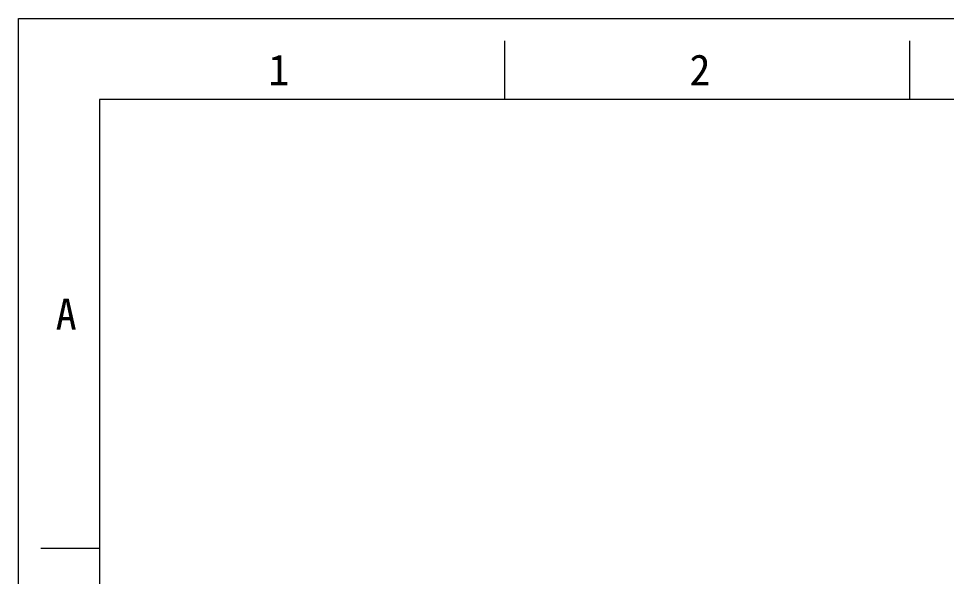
# Model space of a CAD drawing. Header units: millimetres. Extents: x 765 to 1606, y 133 to 728.
# Drawn here: x 765.3 to 994.6, y 589.9 to 727.8 of the extents above; entities that cross this region are included whole.
import ezdxf

# ---------------------------------------------------------------- set-up
doc = ezdxf.new("R2010")
doc.units = ezdxf.units.MM
doc.layers.add('FORM', color=7, linetype='Continuous', lineweight=13)

msp = doc.modelspace()

# ---------------------------------------------------------------- linework, layer by layer
at = {"layer": 'FORM', "color": 7, "linetype": 'Continuous'}
for p, q in [((765.33, 133.04), (765.33, 727.75)), ((765.33, 727.75), (1606.33, 727.75)), ((885.48, 707.73), (885.48, 722.28)), ((985.6, 707.73), (985.6, 722.28)), ((785.36, 707.73), (785.36, 153.07)), ((1586.31, 707.73), (785.36, 707.73)), ((785.36, 596.79), (770.8, 596.79))]:
    msp.add_line(p, q, dxfattribs=at)

# ---------------------------------------------------------------- texts
at = {"layer": 'FORM', "color": 7, "linetype": 'Continuous', "char_height": 7.63, "attachment_point": 5}
for s, insert in [('1', (829.64, 715.07)), ('2', (933.72, 715.07))]:
    msp.add_mtext_dynamic_manual_height_columns(s, width=50.0595, gutter_width=12.51, heights=[0], dxfattribs=dict(at, insert=insert))
at = {"layer": 'FORM', "insert": (777.1, 654.67), "char_height": 7.63, "attachment_point": 5}
msp.add_mtext_dynamic_manual_height_columns('A', width=10.0119, gutter_width=12.51, heights=[0], dxfattribs=at)

doc.saveas('drawing.dxf')
